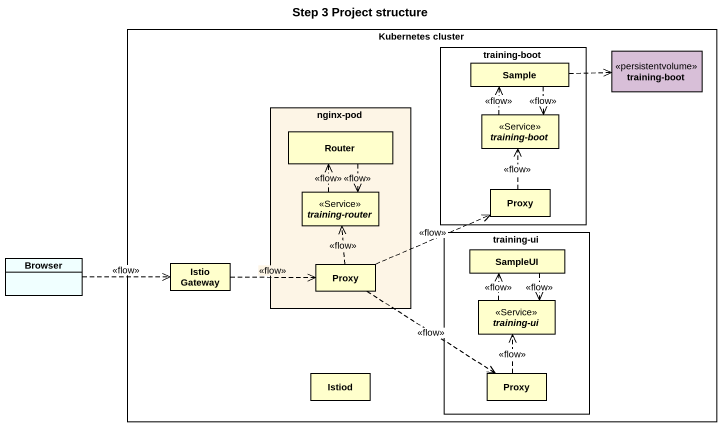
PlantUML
@startuml
title Step 3 Project structure
allowmixing
hide circle
hide empty members
rectangle "Kubernetes cluster" as Kubernetes_cluster {
  rectangle "training-boot" as training_boot {
    class Sample
    interface "training-boot" as training_boot_3 <<Service>>
    rectangle Proxy
  }
  class "training-boot" as training_boot_2 <<persistentvolume>> #D8BFD8
  rectangle "nginx-pod" as nginx_pod #FDF5E6 {
    class Router
    interface "training-router" as training_router <<Service>>
    rectangle "Proxy" as Proxy_2
  }
  rectangle "training-ui" as training_ui {
    class SampleUI
    interface "training-ui" as training_ui_2 <<Service>>
    rectangle "Proxy" as Proxy_3
  }
  rectangle "Istio Gateway" as Istio_Gateway
  rectangle Istiod
}
class Browser #F0FFFF
Sample .right.> training_boot_2
Sample ..> training_boot_3 : <<flow>>
training_boot_3 .up.> Sample : <<flow>>
Router ..> training_router : <<flow>>
training_router .up.> Router : <<flow>>
Proxy .up.> training_boot_3 : <<flow>>
Browser .right.> Istio_Gateway : <<flow>>
Istio_Gateway .right.> Proxy_2 : <<flow>>
Proxy_2 .up.> training_router : <<flow>>
Proxy_2 .right.> Proxy : <<flow>>
Proxy_2 ..> Proxy_3 : <<flow>>
SampleUI ..> training_ui_2 : <<flow>>
training_ui_2 .up.> SampleUI : <<flow>>
Proxy_3 .up.> training_ui_2 : <<flow>>
@enduml
